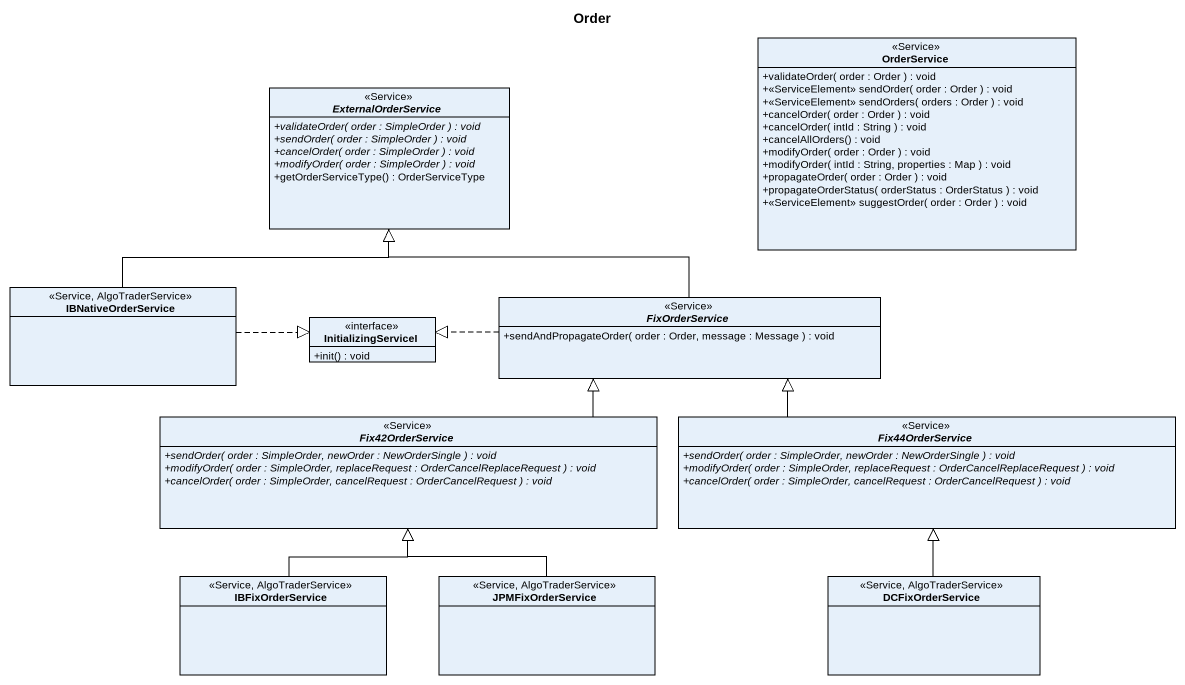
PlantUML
@startuml
title Order
hide circle
hide empty members
skinparam classAttributeIconSize 0
class OrderService <<Service>> {
  +validateOrder( order : Order ) : void
  +<<ServiceElement>> sendOrder( order : Order ) : void
  +<<ServiceElement>> sendOrders( orders : Order ) : void
  +cancelOrder( order : Order ) : void
  +cancelOrder( intId : String ) : void
  +cancelAllOrders() : void
  +modifyOrder( order : Order ) : void
  +modifyOrder( intId : String, properties : Map ) : void
  +propagateOrder( order : Order ) : void
  +propagateOrderStatus( orderStatus : OrderStatus ) : void
  +<<ServiceElement>> suggestOrder( order : Order ) : void
}
abstract class ExternalOrderService <<Service>> {
  {abstract} +validateOrder( order : SimpleOrder ) : void
  {abstract} +sendOrder( order : SimpleOrder ) : void
  {abstract} +cancelOrder( order : SimpleOrder ) : void
  {abstract} +modifyOrder( order : SimpleOrder ) : void
  +getOrderServiceType() : OrderServiceType
}
class IBNativeOrderService <<Service, AlgoTraderService>>
abstract class FixOrderService <<Service>> {
  +sendAndPropagateOrder( order : Order, message : Message ) : void
}
interface InitializingServiceI {
  +init() : void
}
abstract class Fix42OrderService <<Service>> {
  {abstract} +sendOrder( order : SimpleOrder, newOrder : NewOrderSingle ) : void
  {abstract} +modifyOrder( order : SimpleOrder, replaceRequest : OrderCancelReplaceRequest ) : void
  {abstract} +cancelOrder( order : SimpleOrder, cancelRequest : OrderCancelRequest ) : void
}
abstract class Fix44OrderService <<Service>> {
  {abstract} +sendOrder( order : SimpleOrder, newOrder : NewOrderSingle ) : void
  {abstract} +modifyOrder( order : SimpleOrder, replaceRequest : OrderCancelReplaceRequest ) : void
  {abstract} +cancelOrder( order : SimpleOrder, cancelRequest : OrderCancelRequest ) : void
}
class IBFixOrderService <<Service, AlgoTraderService>>
class JPMFixOrderService <<Service, AlgoTraderService>>
class DCFixOrderService <<Service, AlgoTraderService>>
IBNativeOrderService -up-|> ExternalOrderService
IBNativeOrderService .right.|> InitializingServiceI
FixOrderService -left-|> ExternalOrderService
FixOrderService .left.|> InitializingServiceI
Fix42OrderService -right-|> FixOrderService
Fix44OrderService -left-|> FixOrderService
IBFixOrderService -up-|> Fix42OrderService
JPMFixOrderService -up-|> Fix42OrderService
DCFixOrderService -up-|> Fix44OrderService
@enduml
